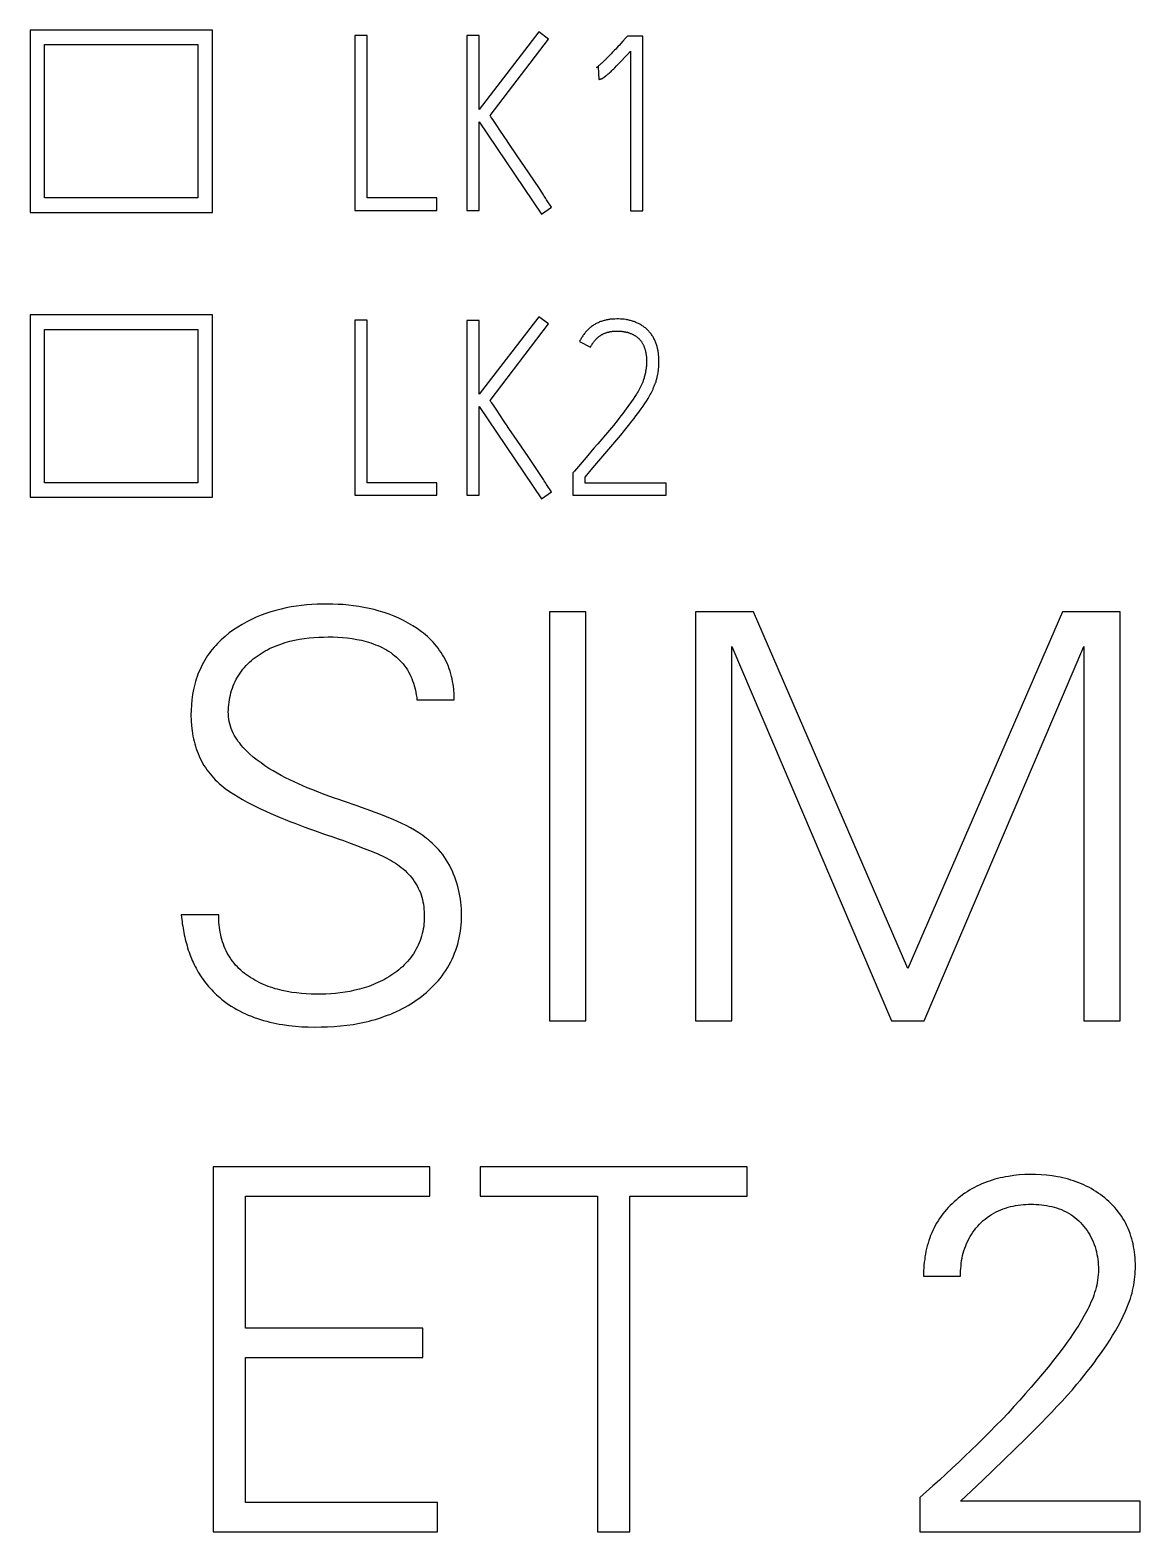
# Model space of a CAD drawing. Header units: millimetres. Extents: x 6750 to 121550, y -28210 to 66060.
# Drawn here: x 34085.2 to 34153.5, y 57648.9 to 57741.2 of the extents above; entities that cross this region are included whole.
import ezdxf

# ---------------------------------------------------------------- set-up
doc = ezdxf.new("R2010")
doc.units = ezdxf.units.MM
doc.layers.add('10000_FRONT', color=7, linetype='Continuous')
doc.layers.add('10500_FRONT_LABELING', color=7, linetype='Continuous')
doc.layers.add('DN.1. NET LIEN MANH', color=7, linetype='Continuous', lineweight=40)

# ---------------------------------------------------------------- blocks, each defined once
blk = doc.blocks.new('A$C0C6D7916')
at = {"layer": '10000_FRONT', "linetype": 'Continuous'}
for p, q in [((-25.525, 67.675), (-25.525, 66.425)), ((-24.275, 67.675), (-25.525, 67.675)), ((-25.425, 66.525), (-25.425, 67.575)), ((-25.425, 67.575), (-24.375, 67.575)), ((-24.375, 67.575), (-24.375, 66.525)), ((-24.275, 66.425), (-24.275, 67.675)), ((-24.375, 66.525), (-25.425, 66.525)), ((-25.525, 66.425), (-24.275, 66.425)), ((-25.525, 65.725), (-25.525, 64.475)), ((-24.275, 65.725), (-25.525, 65.725)), ((-24.275, 64.475), (-24.275, 65.725)), ((-25.425, 64.575), (-25.425, 65.625)), ((-25.425, 65.625), (-24.375, 65.625)), ((-24.375, 65.625), (-24.375, 64.575)), ((-24.375, 64.575), (-25.425, 64.575)), ((-25.525, 64.475), (-24.275, 64.475))]:
    blk.add_line(p, q, dxfattribs=at)
at = {"layer": '10500_FRONT_LABELING', "linetype": 'Continuous'}
for p, q in [((-23.3, 67.638), (-23.3, 66.44)), ((-23.215, 67.638), (-23.3, 67.638)), ((-23.215, 66.525), (-23.215, 67.638)), ((-22.534, 67.637), (-22.534, 66.44)), ((-22.449, 67.637), (-22.534, 67.637)), ((-22.041, 67.662), (-22.449, 67.131)), ((-22.449, 67.131), (-22.449, 67.637)), ((-22.374, 67.089), (-21.975, 67.612)), ((-21.975, 67.612), (-22.041, 67.662)), ((-21.446, 67.62), (-21.466, 67.598)), ((-21.434, 67.634), (-21.446, 67.62)), ((-21.329, 67.634), (-21.434, 67.634)), ((-21.329, 66.438), (-21.329, 67.634)), ((-21.57, 67.487), (-21.576, 67.481)), ((-21.561, 67.496), (-21.57, 67.487)), ((-21.546, 67.511), (-21.561, 67.496)), ((-21.535, 67.523), (-21.546, 67.511)), ((-21.523, 67.536), (-21.535, 67.523)), ((-21.514, 67.545), (-21.523, 67.536)), ((-21.497, 67.564), (-21.514, 67.545)), ((-21.472, 67.467), (-21.454, 67.486)), ((-21.454, 67.486), (-21.436, 67.505)), ((-21.436, 67.505), (-21.412, 67.53)), ((-21.412, 67.53), (-21.412, 66.438)), ((-21.646, 67.419), (-21.635, 67.422)), ((-21.635, 67.422), (-21.63, 67.337)), ((-21.509, 67.429), (-21.497, 67.441)), ((-21.497, 67.441), (-21.484, 67.454)), ((-21.484, 67.454), (-21.472, 67.467)), ((-22.449, 66.44), (-22.449, 67.047)), ((-22.449, 67.047), (-22.023, 66.415)), ((-22.324, 67.014), (-22.352, 67.055)), ((-22.313, 66.997), (-22.324, 67.014)), ((-22.274, 66.938), (-22.313, 66.997)), ((-22.263, 66.922), (-22.274, 66.938)), ((-22.246, 66.897), (-22.263, 66.922)), ((-22.189, 66.814), (-22.246, 66.897)), ((-22.11, 66.697), (-22.189, 66.814)), ((-22.037, 66.589), (-22.11, 66.697)), ((-22.739, 66.525), (-23.215, 66.525)), ((-22.739, 66.44), (-22.739, 66.525)), ((-22.023, 66.415), (-21.953, 66.463)), ((-23.3, 66.44), (-22.739, 66.44)), ((-22.534, 66.44), (-22.449, 66.44)), ((-21.412, 66.438), (-21.329, 66.438)), ((-23.3, 65.688), (-23.3, 64.49)), ((-23.215, 65.688), (-23.3, 65.688)), ((-23.215, 64.575), (-23.215, 65.688)), ((-22.534, 65.687), (-22.534, 64.49)), ((-22.449, 65.687), (-22.534, 65.687)), ((-22.041, 65.712), (-22.449, 65.181)), ((-22.449, 65.181), (-22.449, 65.687)), ((-22.374, 65.139), (-21.975, 65.662)), ((-21.975, 65.662), (-22.041, 65.712)), ((-21.762, 65.542), (-21.687, 65.504)), ((-22.324, 65.064), (-22.352, 65.105)), ((-22.449, 64.49), (-22.449, 65.097)), ((-22.449, 65.097), (-22.023, 64.465)), ((-22.313, 65.047), (-22.324, 65.064)), ((-22.274, 64.988), (-22.313, 65.047)), ((-22.263, 64.972), (-22.274, 64.988)), ((-22.246, 64.947), (-22.263, 64.972)), ((-22.189, 64.864), (-22.246, 64.947)), ((-22.11, 64.747), (-22.189, 64.864)), ((-21.663, 64.811), (-21.716, 64.748)), ((-22.037, 64.639), (-22.11, 64.747)), ((-21.716, 64.748), (-21.797, 64.655)), ((-21.797, 64.655), (-21.807, 64.643)), ((-21.807, 64.643), (-21.807, 64.49)), ((-21.724, 64.573), (-21.724, 64.613)), ((-23.3, 64.49), (-22.739, 64.49)), ((-22.739, 64.575), (-23.215, 64.575)), ((-22.739, 64.49), (-22.739, 64.575)), ((-22.534, 64.49), (-22.449, 64.49)), ((-22.023, 64.465), (-21.953, 64.513)), ((-21.807, 64.49), (-21.168, 64.49)), ((-21.168, 64.573), (-21.724, 64.573)), ((-21.168, 64.49), (-21.168, 64.573)), ((-21.968, 63.69), (-21.968, 60.89)), ((-21.719, 63.69), (-21.968, 63.69)), ((-21.719, 60.89), (-21.719, 63.69)), ((-20.967, 63.69), (-20.967, 60.89)), ((-20.571, 63.69), (-20.967, 63.69)), ((-19.513, 61.249), (-20.571, 63.69)), ((-18.455, 63.69), (-19.513, 61.249)), ((-18.058, 63.69), (-18.455, 63.69)), ((-18.058, 60.89), (-18.058, 63.69)), ((-20.719, 60.89), (-20.719, 63.454)), ((-20.719, 63.454), (-19.626, 60.89)), ((-19.401, 60.89), (-18.307, 63.454)), ((-18.307, 63.454), (-18.307, 60.89)), ((-22.875, 63.089), (-22.62, 63.089)), ((-23.577, 62.193), (-23.523, 62.174)), ((-23.523, 62.174), (-23.487, 62.162)), ((-23.487, 62.162), (-23.451, 62.149)), ((-23.451, 62.149), (-23.415, 62.137)), ((-23.415, 62.137), (-23.379, 62.124)), ((-23.379, 62.124), (-23.343, 62.111)), ((-24.233, 61.615), (-24.489, 61.615)), ((-21.968, 60.89), (-21.719, 60.89)), ((-20.967, 60.89), (-20.719, 60.89)), ((-19.626, 60.89), (-19.401, 60.89)), ((-18.307, 60.89), (-18.058, 60.89)), ((-24.271, 59.89), (-24.271, 57.39)), ((-22.786, 59.89), (-24.271, 59.89)), ((-22.786, 59.689), (-22.786, 59.89)), ((-22.442, 59.89), (-22.442, 59.689)), ((-20.614, 59.89), (-22.442, 59.89)), ((-20.614, 59.689), (-20.614, 59.89)), ((-24.049, 58.786), (-24.049, 59.689)), ((-24.049, 59.689), (-22.786, 59.689)), ((-22.442, 59.689), (-21.639, 59.689)), ((-21.639, 59.689), (-21.639, 57.39)), ((-21.417, 57.39), (-21.417, 59.689)), ((-21.417, 59.689), (-20.614, 59.689)), ((-19.406, 59.142), (-19.153, 59.142)), ((-22.834, 58.786), (-24.049, 58.786)), ((-22.834, 58.585), (-22.834, 58.786)), ((-24.049, 57.591), (-24.049, 58.585)), ((-24.049, 58.585), (-22.834, 58.585)), ((-19.43, 57.625), (-19.43, 57.39)), ((-17.923, 57.601), (-19.153, 57.601)), ((-17.923, 57.39), (-17.923, 57.601)), ((-22.734, 57.591), (-24.049, 57.591)), ((-22.734, 57.39), (-22.734, 57.591)), ((-24.271, 57.39), (-22.734, 57.39)), ((-21.639, 57.39), (-21.417, 57.39)), ((-19.43, 57.39), (-17.923, 57.39))]:
    blk.add_line(p, q, dxfattribs=at)
for points in [[(-21.466, 67.598), (-21.491, 67.57), (-21.497, 67.564)], [(-21.576, 67.481), (-21.582, 67.475), (-21.585, 67.472), (-21.588, 67.469), (-21.591, 67.466), (-21.594, 67.463), (-21.597, 67.46), (-21.6, 67.457), (-21.603, 67.454), (-21.606, 67.451), (-21.61, 67.448), (-21.613, 67.445), (-21.616, 67.443)], [(-21.616, 67.443), (-21.622, 67.437), (-21.625, 67.434), (-21.629, 67.432), (-21.632, 67.429), (-21.635, 67.426), (-21.639, 67.424), (-21.642, 67.421), (-21.644, 67.42), (-21.646, 67.419)], [(-21.579, 67.363), (-21.575, 67.366), (-21.572, 67.369), (-21.566, 67.374), (-21.559, 67.38), (-21.553, 67.386), (-21.546, 67.392), (-21.54, 67.398), (-21.534, 67.404), (-21.527, 67.41), (-21.521, 67.417), (-21.509, 67.429)], [(-21.63, 67.337), (-21.63, 67.337), (-21.629, 67.337), (-21.629, 67.337), (-21.629, 67.337), (-21.628, 67.337), (-21.628, 67.337), (-21.627, 67.337), (-21.627, 67.337), (-21.627, 67.338), (-21.626, 67.338), (-21.626, 67.338), (-21.625, 67.338), (-21.625, 67.338), (-21.624, 67.338), (-21.623, 67.338), (-21.622, 67.338), (-21.621, 67.338), (-21.621, 67.339), (-21.62, 67.339), (-21.619, 67.339), (-21.618, 67.339), (-21.618, 67.339), (-21.617, 67.339), (-21.616, 67.34), (-21.615, 67.34), (-21.614, 67.34), (-21.614, 67.34), (-21.613, 67.341)], [(-21.613, 67.341), (-21.612, 67.341), (-21.612, 67.341), (-21.611, 67.341), (-21.611, 67.341), (-21.61, 67.342), (-21.61, 67.342), (-21.609, 67.342), (-21.609, 67.342), (-21.608, 67.343), (-21.607, 67.343), (-21.606, 67.344), (-21.605, 67.344), (-21.604, 67.345), (-21.603, 67.345), (-21.602, 67.346), (-21.601, 67.346), (-21.6, 67.347), (-21.6, 67.348), (-21.599, 67.348), (-21.598, 67.349), (-21.596, 67.35), (-21.594, 67.351), (-21.592, 67.352), (-21.591, 67.354), (-21.589, 67.355), (-21.587, 67.356), (-21.586, 67.358), (-21.584, 67.359), (-21.582, 67.36), (-21.579, 67.363)], [(-22.352, 67.055), (-22.363, 67.072), (-22.369, 67.08), (-22.374, 67.089)], [(-22.004, 66.538), (-22.009, 66.547), (-22.037, 66.589)], [(-21.953, 66.463), (-21.987, 66.513), (-21.992, 66.522), (-22.004, 66.538)], [(-21.229, 65.503), (-21.231, 65.509), (-21.233, 65.515), (-21.235, 65.521), (-21.237, 65.527), (-21.239, 65.533), (-21.241, 65.539), (-21.244, 65.545), (-21.246, 65.551), (-21.249, 65.556), (-21.252, 65.562), (-21.255, 65.567), (-21.258, 65.573), (-21.261, 65.578), (-21.265, 65.584), (-21.268, 65.589), (-21.272, 65.594), (-21.276, 65.599), (-21.28, 65.604), (-21.284, 65.609), (-21.288, 65.613), (-21.292, 65.618), (-21.297, 65.622), (-21.301, 65.627), (-21.306, 65.631), (-21.311, 65.635), (-21.316, 65.639), (-21.321, 65.643), (-21.326, 65.647), (-21.332, 65.65), (-21.337, 65.654), (-21.342, 65.657), (-21.348, 65.66), (-21.353, 65.663), (-21.359, 65.666), (-21.365, 65.668), (-21.371, 65.671), (-21.376, 65.673), (-21.382, 65.676), (-21.388, 65.678), (-21.394, 65.68), (-21.4, 65.682), (-21.406, 65.684), (-21.412, 65.685), (-21.418, 65.687), (-21.425, 65.688), (-21.431, 65.69), (-21.437, 65.691), (-21.443, 65.692), (-21.456, 65.694), (-21.468, 65.695), (-21.481, 65.696), (-21.494, 65.697), (-21.506, 65.697), (-21.519, 65.696), (-21.532, 65.696), (-21.544, 65.695), (-21.551, 65.694), (-21.557, 65.693), (-21.563, 65.692), (-21.569, 65.691), (-21.576, 65.69), (-21.582, 65.689), (-21.588, 65.687), (-21.594, 65.686), (-21.6, 65.684), (-21.606, 65.682), (-21.612, 65.68), (-21.618, 65.678), (-21.624, 65.676), (-21.63, 65.673), (-21.635, 65.671), (-21.641, 65.668), (-21.647, 65.665), (-21.652, 65.662), (-21.658, 65.659), (-21.663, 65.656), (-21.668, 65.652), (-21.674, 65.649), (-21.679, 65.645), (-21.684, 65.641), (-21.688, 65.637), (-21.693, 65.633), (-21.698, 65.629), (-21.702, 65.624), (-21.707, 65.62), (-21.711, 65.615), (-21.716, 65.61), (-21.72, 65.606), (-21.724, 65.601), (-21.728, 65.596), (-21.732, 65.591), (-21.736, 65.586), (-21.739, 65.58), (-21.743, 65.575), (-21.746, 65.57), (-21.75, 65.564), (-21.753, 65.559), (-21.756, 65.553), (-21.759, 65.548), (-21.762, 65.542)], [(-21.687, 65.504), (-21.685, 65.507), (-21.684, 65.51), (-21.682, 65.513), (-21.68, 65.516), (-21.678, 65.519), (-21.676, 65.522), (-21.675, 65.525), (-21.673, 65.528), (-21.671, 65.531), (-21.669, 65.534), (-21.666, 65.537), (-21.664, 65.54), (-21.662, 65.543), (-21.66, 65.546), (-21.658, 65.548), (-21.655, 65.551), (-21.653, 65.554), (-21.65, 65.556), (-21.648, 65.559), (-21.645, 65.562), (-21.643, 65.564), (-21.64, 65.566), (-21.637, 65.569), (-21.635, 65.571), (-21.632, 65.573), (-21.629, 65.576), (-21.626, 65.578), (-21.623, 65.58), (-21.62, 65.582), (-21.618, 65.584), (-21.615, 65.586), (-21.611, 65.588), (-21.608, 65.589), (-21.605, 65.591), (-21.602, 65.593), (-21.599, 65.594), (-21.596, 65.596), (-21.592, 65.597), (-21.589, 65.599), (-21.586, 65.6), (-21.582, 65.601), (-21.579, 65.602), (-21.575, 65.604), (-21.572, 65.605), (-21.569, 65.606), (-21.565, 65.607), (-21.562, 65.607), (-21.558, 65.608), (-21.555, 65.609), (-21.551, 65.61), (-21.548, 65.61), (-21.544, 65.611), (-21.541, 65.611), (-21.537, 65.612), (-21.533, 65.612), (-21.53, 65.613), (-21.526, 65.613), (-21.523, 65.613), (-21.519, 65.613), (-21.516, 65.613), (-21.512, 65.613), (-21.509, 65.613), (-21.505, 65.613), (-21.501, 65.613), (-21.498, 65.613), (-21.494, 65.613), (-21.491, 65.613), (-21.487, 65.613), (-21.484, 65.613), (-21.48, 65.612), (-21.477, 65.612), (-21.473, 65.612), (-21.469, 65.611), (-21.466, 65.611), (-21.462, 65.611), (-21.459, 65.61), (-21.455, 65.609), (-21.452, 65.609), (-21.448, 65.608), (-21.445, 65.607), (-21.441, 65.607), (-21.438, 65.606), (-21.434, 65.605), (-21.431, 65.604), (-21.427, 65.603), (-21.424, 65.602), (-21.421, 65.601), (-21.417, 65.6), (-21.414, 65.598), (-21.411, 65.597), (-21.407, 65.596), (-21.404, 65.594), (-21.401, 65.593), (-21.397, 65.591), (-21.394, 65.59), (-21.391, 65.588), (-21.388, 65.586), (-21.385, 65.584), (-21.382, 65.583), (-21.379, 65.581), (-21.376, 65.579), (-21.373, 65.576), (-21.37, 65.574), (-21.367, 65.572), (-21.365, 65.57), (-21.362, 65.567), (-21.359, 65.565), (-21.357, 65.563), (-21.354, 65.56), (-21.352, 65.557), (-21.349, 65.555), (-21.347, 65.552), (-21.345, 65.549), (-21.343, 65.547), (-21.34, 65.544), (-21.338, 65.541), (-21.336, 65.538), (-21.334, 65.535), (-21.332, 65.532), (-21.331, 65.529), (-21.329, 65.526), (-21.327, 65.522), (-21.326, 65.519), (-21.324, 65.516), (-21.322, 65.513), (-21.321, 65.509), (-21.32, 65.506), (-21.318, 65.503), (-21.317, 65.499), (-21.316, 65.496), (-21.315, 65.493), (-21.314, 65.489), (-21.313, 65.486), (-21.312, 65.482), (-21.311, 65.479), (-21.31, 65.475), (-21.309, 65.472), (-21.308, 65.468), (-21.308, 65.465), (-21.307, 65.461), (-21.307, 65.458), (-21.306, 65.454), (-21.305, 65.451), (-21.305, 65.447), (-21.305, 65.444), (-21.304, 65.44), (-21.304, 65.437), (-21.304, 65.433), (-21.303, 65.43), (-21.303, 65.426), (-21.303, 65.422), (-21.303, 65.419), (-21.303, 65.415), (-21.303, 65.412), (-21.303, 65.408), (-21.303, 65.405), (-21.303, 65.401), (-21.303, 65.397), (-21.303, 65.394), (-21.303, 65.39), (-21.303, 65.387), (-21.303, 65.383), (-21.304, 65.38), (-21.304, 65.376), (-21.304, 65.372), (-21.305, 65.369), (-21.305, 65.365), (-21.305, 65.362), (-21.306, 65.358), (-21.306, 65.355), (-21.307, 65.351), (-21.307, 65.348), (-21.308, 65.344), (-21.309, 65.341), (-21.31, 65.334)], [(-21.226, 65.319), (-21.224, 65.327), (-21.224, 65.332), (-21.223, 65.336), (-21.222, 65.341), (-21.221, 65.346), (-21.221, 65.351), (-21.22, 65.355), (-21.22, 65.36), (-21.219, 65.365), (-21.219, 65.37), (-21.219, 65.374), (-21.218, 65.379), (-21.218, 65.384), (-21.218, 65.389), (-21.218, 65.394), (-21.218, 65.398), (-21.218, 65.403), (-21.218, 65.408), (-21.218, 65.413), (-21.218, 65.418), (-21.218, 65.422), (-21.218, 65.427), (-21.218, 65.432), (-21.219, 65.437), (-21.219, 65.442), (-21.22, 65.446), (-21.22, 65.451), (-21.221, 65.456), (-21.221, 65.461), (-21.222, 65.465), (-21.223, 65.47), (-21.223, 65.475), (-21.224, 65.479), (-21.225, 65.484), (-21.226, 65.489), (-21.227, 65.493), (-21.228, 65.498), (-21.229, 65.503)], [(-21.31, 65.334), (-21.31, 65.332), (-21.311, 65.329), (-21.311, 65.326), (-21.312, 65.324), (-21.313, 65.321), (-21.313, 65.318), (-21.314, 65.316), (-21.314, 65.313), (-21.315, 65.31), (-21.316, 65.308), (-21.316, 65.305), (-21.317, 65.303), (-21.318, 65.3), (-21.319, 65.297), (-21.319, 65.295), (-21.32, 65.292), (-21.321, 65.289), (-21.322, 65.287), (-21.322, 65.284), (-21.323, 65.282), (-21.324, 65.279), (-21.325, 65.277), (-21.326, 65.274)], [(-21.245, 65.249), (-21.244, 65.252), (-21.243, 65.255), (-21.241, 65.258), (-21.24, 65.261), (-21.239, 65.264), (-21.238, 65.267), (-21.237, 65.271), (-21.236, 65.274), (-21.236, 65.277), (-21.235, 65.28), (-21.234, 65.283), (-21.233, 65.287), (-21.232, 65.29), (-21.231, 65.293), (-21.231, 65.296), (-21.23, 65.299), (-21.229, 65.303), (-21.228, 65.306), (-21.228, 65.309), (-21.227, 65.312), (-21.226, 65.316), (-21.226, 65.319)], [(-21.326, 65.274), (-21.329, 65.264), (-21.333, 65.255), (-21.337, 65.245), (-21.342, 65.236), (-21.346, 65.227), (-21.351, 65.217), (-21.356, 65.208), (-21.361, 65.2), (-21.366, 65.191), (-21.372, 65.182), (-21.383, 65.165), (-21.394, 65.148), (-21.406, 65.131), (-21.43, 65.097), (-21.442, 65.081), (-21.454, 65.064), (-21.466, 65.048), (-21.479, 65.032), (-21.492, 65.015), (-21.504, 64.999), (-21.53, 64.967), (-21.557, 64.936), (-21.583, 64.904), (-21.609, 64.873), (-21.636, 64.842), (-21.663, 64.811)], [(-21.588, 64.773), (-21.561, 64.805), (-21.534, 64.837), (-21.507, 64.869), (-21.48, 64.901), (-21.454, 64.933), (-21.427, 64.966), (-21.401, 64.999), (-21.388, 65.015), (-21.376, 65.032), (-21.363, 65.049), (-21.351, 65.065), (-21.339, 65.082), (-21.327, 65.099), (-21.315, 65.117), (-21.303, 65.134), (-21.292, 65.152), (-21.282, 65.17), (-21.277, 65.179), (-21.272, 65.188), (-21.267, 65.197), (-21.262, 65.207), (-21.258, 65.216), (-21.254, 65.226), (-21.25, 65.236), (-21.245, 65.249)], [(-22.352, 65.105), (-22.363, 65.122), (-22.369, 65.13), (-22.374, 65.139)], [(-21.724, 64.613), (-21.67, 64.677), (-21.588, 64.773)], [(-22.004, 64.588), (-22.009, 64.597), (-22.037, 64.639)], [(-21.953, 64.513), (-21.987, 64.563), (-21.992, 64.572), (-22.004, 64.588)], [(-22.62, 63.089), (-22.62, 63.125), (-22.623, 63.161), (-22.625, 63.179), (-22.628, 63.196), (-22.631, 63.214), (-22.634, 63.232), (-22.638, 63.249), (-22.643, 63.266), (-22.648, 63.284), (-22.654, 63.301), (-22.66, 63.317), (-22.667, 63.334), (-22.675, 63.35), (-22.683, 63.366), (-22.691, 63.382), (-22.7, 63.397), (-22.71, 63.413), (-22.72, 63.427), (-22.731, 63.442), (-22.742, 63.456), (-22.753, 63.47), (-22.765, 63.483), (-22.777, 63.496), (-22.79, 63.509), (-22.803, 63.521), (-22.817, 63.533), (-22.831, 63.544), (-22.845, 63.555), (-22.874, 63.576), (-22.904, 63.596), (-22.935, 63.614), (-22.967, 63.631), (-22.999, 63.647), (-23.032, 63.661), (-23.065, 63.674), (-23.099, 63.686), (-23.134, 63.696), (-23.168, 63.706), (-23.203, 63.714), (-23.238, 63.721), (-23.274, 63.727), (-23.309, 63.732), (-23.344, 63.737), (-23.38, 63.74), (-23.415, 63.742), (-23.451, 63.743), (-23.487, 63.744), (-23.522, 63.744), (-23.558, 63.743), (-23.594, 63.741), (-23.63, 63.738), (-23.666, 63.735), (-23.701, 63.73), (-23.736, 63.724), (-23.771, 63.718), (-23.806, 63.71), (-23.841, 63.701), (-23.875, 63.691), (-23.909, 63.68), (-23.943, 63.667), (-23.976, 63.654), (-24.009, 63.639), (-24.04, 63.623), (-24.072, 63.605), (-24.102, 63.587), (-24.132, 63.567), (-24.161, 63.546), (-24.189, 63.523), (-24.216, 63.499), (-24.241, 63.474), (-24.253, 63.461), (-24.265, 63.448), (-24.277, 63.434), (-24.288, 63.42), (-24.299, 63.405), (-24.309, 63.391), (-24.319, 63.376), (-24.328, 63.36), (-24.337, 63.345), (-24.346, 63.329), (-24.354, 63.313), (-24.361, 63.297), (-24.368, 63.28), (-24.375, 63.264), (-24.381, 63.247), (-24.387, 63.23), (-24.392, 63.213), (-24.397, 63.195), (-24.405, 63.16), (-24.412, 63.125), (-24.417, 63.089), (-24.42, 63.054), (-24.422, 63.018), (-24.423, 62.983), (-24.422, 62.947), (-24.419, 62.911), (-24.415, 62.875), (-24.409, 62.84), (-24.406, 62.822), (-24.402, 62.805), (-24.397, 62.788), (-24.392, 62.77), (-24.387, 62.753), (-24.381, 62.736), (-24.374, 62.72), (-24.367, 62.703), (-24.36, 62.687), (-24.351, 62.671), (-24.343, 62.655), (-24.334, 62.639), (-24.324, 62.624), (-24.314, 62.61), (-24.303, 62.595), (-24.292, 62.581), (-24.281, 62.567), (-24.269, 62.554), (-24.256, 62.541), (-24.243, 62.528), (-24.23, 62.516), (-24.217, 62.505), (-24.189, 62.482), (-24.16, 62.461), (-24.13, 62.442), (-24.1, 62.423), (-24.069, 62.405), (-24.037, 62.388), (-24.006, 62.372), (-23.974, 62.356), (-23.942, 62.34), (-23.909, 62.325), (-23.877, 62.311), (-23.844, 62.296), (-23.811, 62.283), (-23.778, 62.269), (-23.745, 62.256), (-23.711, 62.243), (-23.678, 62.23), (-23.644, 62.217), (-23.61, 62.205), (-23.577, 62.193)], [(-23.379, 62.394), (-23.41, 62.405), (-23.441, 62.416), (-23.472, 62.427), (-23.503, 62.438), (-23.534, 62.45), (-23.565, 62.462), (-23.595, 62.474), (-23.626, 62.486), (-23.656, 62.499), (-23.686, 62.512), (-23.716, 62.526), (-23.745, 62.54), (-23.775, 62.554), (-23.804, 62.569), (-23.832, 62.585), (-23.861, 62.602), (-23.889, 62.619), (-23.916, 62.637), (-23.943, 62.656), (-23.97, 62.675), (-23.996, 62.696), (-24.021, 62.718), (-24.033, 62.729), (-24.045, 62.741), (-24.057, 62.753), (-24.068, 62.765), (-24.079, 62.778), (-24.089, 62.791), (-24.099, 62.804), (-24.109, 62.818), (-24.118, 62.832), (-24.126, 62.846), (-24.134, 62.861), (-24.141, 62.876), (-24.147, 62.892), (-24.153, 62.907), (-24.157, 62.923), (-24.161, 62.94), (-24.164, 62.956), (-24.165, 62.972), (-24.166, 62.989), (-24.167, 63.005), (-24.166, 63.022), (-24.166, 63.039), (-24.164, 63.055), (-24.162, 63.072), (-24.16, 63.088), (-24.157, 63.105), (-24.153, 63.121), (-24.149, 63.137), (-24.145, 63.153), (-24.139, 63.169), (-24.134, 63.184), (-24.127, 63.199), (-24.12, 63.214), (-24.113, 63.229), (-24.105, 63.244), (-24.096, 63.258), (-24.087, 63.271), (-24.077, 63.285), (-24.067, 63.298), (-24.056, 63.31), (-24.045, 63.323), (-24.033, 63.334), (-24.021, 63.346), (-24.009, 63.357), (-23.996, 63.368), (-23.983, 63.378), (-23.97, 63.388), (-23.956, 63.397), (-23.943, 63.406), (-23.928, 63.415), (-23.914, 63.423), (-23.899, 63.431), (-23.885, 63.439), (-23.87, 63.446), (-23.855, 63.452), (-23.839, 63.459), (-23.808, 63.47), (-23.777, 63.48), (-23.745, 63.489), (-23.713, 63.497), (-23.68, 63.503), (-23.647, 63.508), (-23.614, 63.512), (-23.581, 63.515), (-23.548, 63.517), (-23.516, 63.518), (-23.483, 63.519), (-23.45, 63.519), (-23.417, 63.517), (-23.384, 63.515), (-23.352, 63.512), (-23.319, 63.508), (-23.286, 63.502), (-23.254, 63.496), (-23.222, 63.487), (-23.206, 63.483), (-23.19, 63.478), (-23.174, 63.472), (-23.158, 63.466), (-23.143, 63.46), (-23.128, 63.453), (-23.113, 63.446), (-23.098, 63.438), (-23.083, 63.43), (-23.069, 63.421), (-23.055, 63.412), (-23.042, 63.402), (-23.029, 63.392), (-23.016, 63.381), (-23.004, 63.37), (-22.992, 63.358), (-22.981, 63.346), (-22.97, 63.334), (-22.96, 63.32), (-22.95, 63.307), (-22.941, 63.293), (-22.933, 63.279), (-22.925, 63.264), (-22.917, 63.249), (-22.911, 63.234), (-22.905, 63.219), (-22.899, 63.203), (-22.894, 63.187), (-22.89, 63.171), (-22.886, 63.155), (-22.882, 63.138), (-22.88, 63.122), (-22.877, 63.105), (-22.875, 63.089)], [(-22.759, 62.096), (-22.772, 62.107), (-22.784, 62.118), (-22.797, 62.129), (-22.809, 62.139), (-22.836, 62.159), (-22.863, 62.177), (-22.891, 62.195), (-22.919, 62.211), (-22.948, 62.227), (-22.978, 62.241), (-23.008, 62.255), (-23.038, 62.269), (-23.068, 62.281), (-23.099, 62.294), (-23.13, 62.306), (-23.161, 62.317), (-23.192, 62.329), (-23.223, 62.34), (-23.254, 62.351), (-23.285, 62.362), (-23.379, 62.394)], [(-24.202, 61.03), (-24.184, 61.016), (-24.166, 61.003), (-24.147, 60.991), (-24.128, 60.979), (-24.109, 60.968), (-24.09, 60.958), (-24.07, 60.948), (-24.05, 60.938), (-24.03, 60.929), (-24.009, 60.921), (-23.989, 60.913), (-23.968, 60.906), (-23.947, 60.899), (-23.925, 60.893), (-23.904, 60.887), (-23.882, 60.881), (-23.861, 60.876), (-23.839, 60.872), (-23.818, 60.868), (-23.796, 60.864), (-23.752, 60.858), (-23.708, 60.853), (-23.664, 60.85), (-23.62, 60.848), (-23.576, 60.847), (-23.531, 60.848), (-23.487, 60.849), (-23.443, 60.851), (-23.399, 60.855), (-23.355, 60.86), (-23.311, 60.866), (-23.268, 60.874), (-23.224, 60.883), (-23.203, 60.888), (-23.181, 60.894), (-23.16, 60.9), (-23.139, 60.906), (-23.118, 60.913), (-23.097, 60.921), (-23.076, 60.928), (-23.055, 60.936), (-23.035, 60.945), (-23.015, 60.954), (-22.995, 60.964), (-22.975, 60.974), (-22.955, 60.984), (-22.936, 60.995), (-22.917, 61.007), (-22.898, 61.019), (-22.88, 61.031), (-22.862, 61.044), (-22.844, 61.057), (-22.827, 61.071), (-22.81, 61.085), (-22.793, 61.1), (-22.777, 61.115), (-22.761, 61.131), (-22.746, 61.147), (-22.731, 61.164), (-22.717, 61.181), (-22.703, 61.199), (-22.69, 61.217), (-22.678, 61.235), (-22.666, 61.254), (-22.655, 61.273), (-22.644, 61.293), (-22.635, 61.313), (-22.626, 61.333), (-22.617, 61.353), (-22.609, 61.374), (-22.602, 61.395), (-22.596, 61.416), (-22.59, 61.438), (-22.586, 61.459), (-22.581, 61.481), (-22.578, 61.503), (-22.575, 61.525), (-22.572, 61.547), (-22.571, 61.569), (-22.57, 61.591), (-22.569, 61.614), (-22.569, 61.636), (-22.57, 61.658), (-22.572, 61.68), (-22.574, 61.702), (-22.577, 61.724), (-22.581, 61.746), (-22.585, 61.768), (-22.59, 61.789), (-22.595, 61.811), (-22.601, 61.832), (-22.608, 61.853), (-22.616, 61.874), (-22.624, 61.895), (-22.632, 61.915), (-22.642, 61.935), (-22.652, 61.955), (-22.663, 61.974), (-22.674, 61.993), (-22.686, 62.012), (-22.699, 62.03), (-22.713, 62.047), (-22.728, 62.064), (-22.743, 62.08), (-22.759, 62.096)], [(-23.343, 62.111), (-23.307, 62.098), (-23.289, 62.091), (-23.272, 62.084), (-23.254, 62.077), (-23.236, 62.071), (-23.218, 62.064), (-23.201, 62.057), (-23.183, 62.049), (-23.165, 62.042), (-23.148, 62.035), (-23.13, 62.027), (-23.113, 62.019), (-23.105, 62.015)], [(-23.105, 62.015), (-23.081, 62.003), (-23.066, 61.995), (-23.052, 61.987), (-23.037, 61.979), (-23.023, 61.97), (-23.009, 61.96), (-22.996, 61.951), (-22.983, 61.94), (-22.97, 61.93), (-22.957, 61.919), (-22.945, 61.907), (-22.933, 61.895), (-22.922, 61.883), (-22.911, 61.87), (-22.901, 61.857), (-22.891, 61.843), (-22.882, 61.829), (-22.874, 61.814), (-22.866, 61.799), (-22.859, 61.784), (-22.852, 61.769), (-22.847, 61.753), (-22.842, 61.737), (-22.837, 61.721), (-22.834, 61.704), (-22.831, 61.688), (-22.828, 61.671), (-22.827, 61.654), (-22.825, 61.637), (-22.825, 61.621), (-22.825, 61.604), (-22.825, 61.587), (-22.826, 61.57), (-22.827, 61.554), (-22.829, 61.537), (-22.832, 61.521), (-22.835, 61.504), (-22.839, 61.488), (-22.843, 61.471), (-22.848, 61.455), (-22.854, 61.44), (-22.86, 61.424), (-22.866, 61.409), (-22.874, 61.394), (-22.882, 61.379), (-22.89, 61.365), (-22.899, 61.35), (-22.908, 61.337), (-22.918, 61.323), (-22.928, 61.31), (-22.939, 61.297), (-22.951, 61.285), (-22.962, 61.273), (-22.974, 61.261), (-22.987, 61.25), (-23, 61.239), (-23.013, 61.229), (-23.026, 61.219), (-23.04, 61.209), (-23.054, 61.2), (-23.068, 61.191), (-23.083, 61.182), (-23.097, 61.174), (-23.112, 61.166), (-23.127, 61.159), (-23.142, 61.152), (-23.158, 61.145), (-23.173, 61.138), (-23.189, 61.132), (-23.205, 61.126), (-23.22, 61.121), (-23.236, 61.116), (-23.269, 61.107), (-23.301, 61.099), (-23.334, 61.092), (-23.366, 61.086), (-23.4, 61.081), (-23.433, 61.078), (-23.466, 61.075), (-23.499, 61.073), (-23.533, 61.073), (-23.566, 61.073), (-23.6, 61.073), (-23.633, 61.075), (-23.666, 61.077), (-23.699, 61.081), (-23.732, 61.085), (-23.765, 61.091), (-23.798, 61.098), (-23.814, 61.102), (-23.83, 61.106), (-23.846, 61.11), (-23.862, 61.115), (-23.878, 61.121), (-23.894, 61.126), (-23.91, 61.132), (-23.925, 61.139), (-23.941, 61.146), (-23.956, 61.153), (-23.971, 61.161), (-23.986, 61.169), (-24, 61.177), (-24.015, 61.186), (-24.029, 61.195), (-24.042, 61.205), (-24.056, 61.215), (-24.069, 61.226), (-24.081, 61.236), (-24.094, 61.248), (-24.105, 61.26), (-24.117, 61.272), (-24.127, 61.285), (-24.138, 61.298), (-24.148, 61.311), (-24.157, 61.325), (-24.166, 61.34), (-24.174, 61.354), (-24.181, 61.369), (-24.188, 61.384), (-24.195, 61.4), (-24.201, 61.416), (-24.206, 61.431), (-24.211, 61.448), (-24.215, 61.464), (-24.219, 61.48), (-24.222, 61.497), (-24.225, 61.514), (-24.228, 61.53), (-24.23, 61.547), (-24.231, 61.564), (-24.232, 61.581), (-24.233, 61.598), (-24.233, 61.615)], [(-24.489, 61.615), (-24.487, 61.6), (-24.485, 61.584), (-24.484, 61.569), (-24.482, 61.554), (-24.479, 61.539), (-24.477, 61.524), (-24.474, 61.509), (-24.472, 61.494), (-24.469, 61.479), (-24.465, 61.464), (-24.462, 61.449), (-24.458, 61.434), (-24.454, 61.419), (-24.45, 61.404), (-24.446, 61.39), (-24.441, 61.375), (-24.436, 61.361), (-24.431, 61.347), (-24.426, 61.332), (-24.42, 61.318), (-24.414, 61.304), (-24.408, 61.291), (-24.402, 61.277), (-24.395, 61.263), (-24.388, 61.25), (-24.38, 61.237), (-24.373, 61.223), (-24.365, 61.21), (-24.357, 61.198), (-24.348, 61.185), (-24.339, 61.173), (-24.33, 61.16), (-24.321, 61.148), (-24.312, 61.136), (-24.302, 61.125), (-24.292, 61.113), (-24.281, 61.102), (-24.271, 61.091), (-24.26, 61.08), (-24.249, 61.069), (-24.237, 61.059), (-24.226, 61.049), (-24.214, 61.039), (-24.202, 61.03)], [(-18.355, 58.401), (-18.331, 58.43), (-18.307, 58.46), (-18.284, 58.489), (-18.261, 58.519), (-18.238, 58.549), (-18.216, 58.579), (-18.194, 58.61), (-18.172, 58.641), (-18.151, 58.672), (-18.131, 58.703), (-18.111, 58.735), (-18.091, 58.767), (-18.073, 58.8), (-18.055, 58.833), (-18.038, 58.867), (-18.022, 58.901), (-18.008, 58.936), (-18.001, 58.954), (-17.995, 58.971), (-17.989, 58.989), (-17.983, 59.007), (-17.978, 59.025), (-17.974, 59.044), (-17.97, 59.062), (-17.966, 59.081), (-17.963, 59.099), (-17.961, 59.118), (-17.959, 59.137), (-17.957, 59.156), (-17.956, 59.174), (-17.955, 59.193), (-17.955, 59.212), (-17.955, 59.231), (-17.956, 59.249), (-17.957, 59.268), (-17.959, 59.287), (-17.961, 59.306), (-17.964, 59.324), (-17.967, 59.343), (-17.971, 59.362), (-17.975, 59.38), (-17.98, 59.398), (-17.985, 59.416), (-17.991, 59.434), (-17.998, 59.452), (-18.005, 59.469), (-18.013, 59.486), (-18.021, 59.503), (-18.03, 59.52), (-18.04, 59.536), (-18.05, 59.552), (-18.061, 59.568), (-18.072, 59.583), (-18.084, 59.597), (-18.096, 59.612), (-18.109, 59.626), (-18.122, 59.639), (-18.136, 59.652), (-18.15, 59.665), (-18.164, 59.677), (-18.179, 59.689), (-18.194, 59.7), (-18.21, 59.711), (-18.225, 59.721), (-18.241, 59.731), (-18.258, 59.741), (-18.274, 59.75), (-18.291, 59.758), (-18.308, 59.766), (-18.325, 59.774), (-18.343, 59.781), (-18.36, 59.788), (-18.378, 59.794), (-18.396, 59.8), (-18.414, 59.805), (-18.432, 59.81), (-18.451, 59.814), (-18.469, 59.819), (-18.488, 59.822), (-18.525, 59.828), (-18.563, 59.833), (-18.601, 59.836), (-18.638, 59.838), (-18.676, 59.838), (-18.713, 59.837), (-18.751, 59.835), (-18.788, 59.831), (-18.825, 59.825), (-18.844, 59.822), (-18.862, 59.818), (-18.881, 59.814), (-18.899, 59.81), (-18.917, 59.805), (-18.936, 59.799), (-18.954, 59.793), (-18.971, 59.787), (-18.989, 59.78), (-19.006, 59.773), (-19.024, 59.765), (-19.041, 59.757), (-19.057, 59.748), (-19.074, 59.739), (-19.09, 59.73), (-19.106, 59.72), (-19.122, 59.709), (-19.138, 59.698), (-19.153, 59.687), (-19.168, 59.676), (-19.182, 59.663), (-19.196, 59.651), (-19.21, 59.638), (-19.224, 59.625), (-19.237, 59.611), (-19.249, 59.597), (-19.262, 59.583), (-19.273, 59.568), (-19.285, 59.553), (-19.296, 59.537), (-19.306, 59.521), (-19.316, 59.505), (-19.325, 59.489), (-19.334, 59.472), (-19.342, 59.455), (-19.35, 59.438), (-19.357, 59.42), (-19.363, 59.403), (-19.369, 59.385), (-19.375, 59.367), (-19.38, 59.349), (-19.385, 59.33), (-19.389, 59.312), (-19.392, 59.293), (-19.396, 59.275), (-19.398, 59.256), (-19.401, 59.237), (-19.403, 59.218), (-19.404, 59.199), (-19.405, 59.18), (-19.406, 59.142)], [(-19.153, 59.142), (-19.153, 59.16), (-19.152, 59.177), (-19.151, 59.195), (-19.149, 59.213), (-19.147, 59.23), (-19.145, 59.248), (-19.141, 59.265), (-19.138, 59.282), (-19.134, 59.3), (-19.129, 59.316), (-19.123, 59.333), (-19.117, 59.35), (-19.111, 59.366), (-19.103, 59.382), (-19.095, 59.398), (-19.087, 59.413), (-19.078, 59.428), (-19.068, 59.443), (-19.057, 59.457), (-19.047, 59.471), (-19.035, 59.485), (-19.023, 59.498), (-19.01, 59.51), (-18.997, 59.522), (-18.984, 59.533), (-18.97, 59.544), (-18.955, 59.554), (-18.94, 59.564), (-18.925, 59.573), (-18.909, 59.582), (-18.893, 59.589), (-18.877, 59.596), (-18.86, 59.603), (-18.844, 59.608), (-18.827, 59.613), (-18.81, 59.618), (-18.792, 59.622), (-18.775, 59.625), (-18.757, 59.628), (-18.74, 59.63), (-18.722, 59.632), (-18.705, 59.633), (-18.687, 59.634), (-18.669, 59.634), (-18.652, 59.634), (-18.634, 59.633), (-18.616, 59.632), (-18.599, 59.63), (-18.581, 59.628), (-18.563, 59.625), (-18.546, 59.622), (-18.528, 59.618), (-18.511, 59.614), (-18.494, 59.609), (-18.478, 59.603), (-18.461, 59.597), (-18.445, 59.59), (-18.429, 59.582), (-18.414, 59.574), (-18.398, 59.565), (-18.384, 59.555), (-18.37, 59.544), (-18.356, 59.533), (-18.343, 59.521), (-18.331, 59.509), (-18.319, 59.496), (-18.307, 59.482), (-18.296, 59.468), (-18.286, 59.454), (-18.276, 59.439), (-18.267, 59.424), (-18.259, 59.408), (-18.251, 59.392), (-18.244, 59.376), (-18.237, 59.359), (-18.231, 59.342), (-18.226, 59.325), (-18.222, 59.308), (-18.218, 59.291), (-18.215, 59.274), (-18.212, 59.256), (-18.21, 59.239), (-18.209, 59.221), (-18.208, 59.203), (-18.208, 59.185), (-18.208, 59.168), (-18.21, 59.15), (-18.211, 59.132), (-18.214, 59.115), (-18.217, 59.097), (-18.22, 59.08), (-18.224, 59.063), (-18.229, 59.046), (-18.234, 59.029), (-18.239, 59.012), (-18.245, 58.995), (-18.252, 58.979), (-18.259, 58.963), (-18.266, 58.946), (-18.273, 58.93), (-18.281, 58.915), (-18.289, 58.899), (-18.298, 58.883), (-18.307, 58.868), (-18.325, 58.837), (-18.343, 58.807), (-18.362, 58.777), (-18.382, 58.748), (-18.402, 58.718), (-18.423, 58.689), (-18.443, 58.661)], [(-18.443, 58.661), (-18.479, 58.613), (-18.516, 58.566), (-18.553, 58.519), (-18.591, 58.473), (-18.629, 58.427), (-18.668, 58.382), (-18.707, 58.337), (-18.746, 58.292), (-18.787, 58.248), (-18.827, 58.204), (-18.868, 58.161), (-18.91, 58.118), (-18.951, 58.075), (-18.994, 58.033), (-19.036, 57.991), (-19.079, 57.949), (-19.122, 57.908), (-19.165, 57.867), (-19.209, 57.826), (-19.253, 57.785), (-19.297, 57.745), (-19.341, 57.705), (-19.43, 57.625)], [(-19.153, 57.601), (-19.078, 57.672), (-19.003, 57.742), (-18.929, 57.813), (-18.855, 57.885), (-18.781, 57.956), (-18.708, 58.028), (-18.635, 58.101), (-18.599, 58.137), (-18.563, 58.174), (-18.527, 58.211), (-18.492, 58.248), (-18.457, 58.286), (-18.422, 58.324), (-18.388, 58.362), (-18.355, 58.401)]]:
    blk.add_lwpolyline(points, dxfattribs=at)

msp = doc.modelspace()

# ---------------------------------------------------------------- block references
at = {"layer": 'DN.1. NET LIEN MANH', "xscale": 8.981300112304329, "yscale": 8.981300112304329, "zscale": 8.981300112304329}
msp.add_blockref('A$C0C6D7916', (34314.458, 57133.431), dxfattribs=at)

doc.saveas('drawing.dxf')
